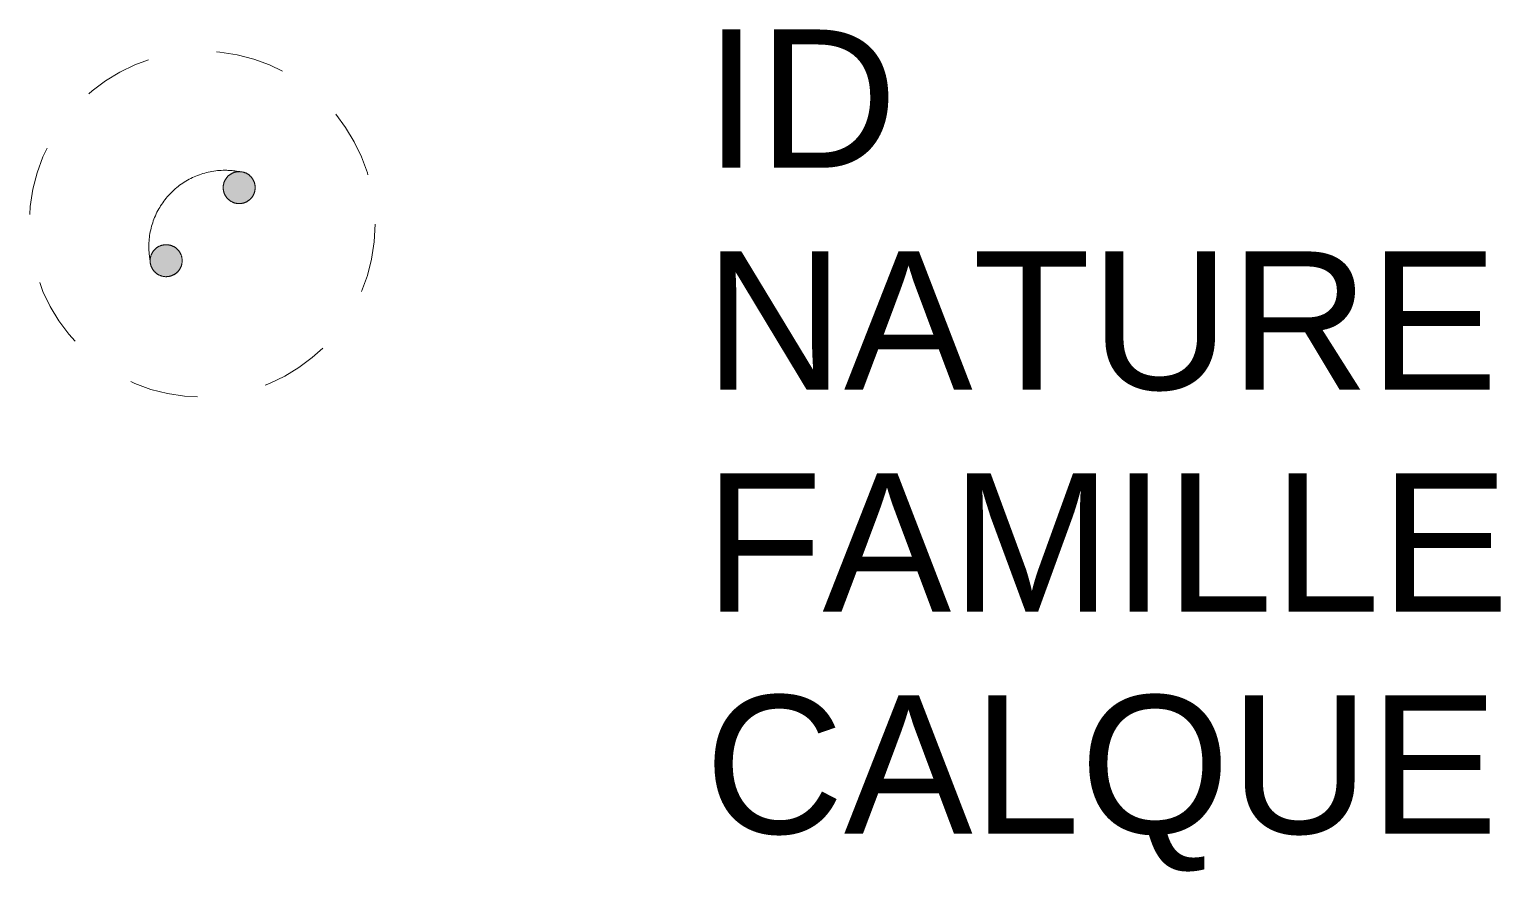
# Model space of a CAD drawing. Header units: metres. Extents: x 3226.8 to 3228.93, y 1846.62 to 1847.84.
import ezdxf

# ---------------------------------------------------------------- set-up
doc = ezdxf.new("R2010")
doc.units = ezdxf.units.M
doc.linetypes.add('Socle_Continu', pattern=[2.5, 2.5, 0])
doc.linetypes.add('Socle_Discontinu', pattern=[0.075, 0.05, -0.025])
doc.layers.add('TELEC_SCT', color=3, linetype='Socle_Continu', lineweight=13)
doc.styles.get("Standard").update_dxf_attribs({"font": 'arial.ttf'})

msp = doc.modelspace()

# ---------------------------------------------------------------- hatches: boundary and pattern name
at = {"layer": 'TELEC_SCT', "linetype": 'Socle_Discontinu'}
h = msp.add_hatch(color=256, dxfattribs=at)
edge = h.paths.add_edge_path()
edge.add_ellipse((3227.1026, 1847.6124), major_axis=(-0.0164, 0.0164), ratio=1, start_angle=179.1533, end_angle=359.1533, ccw=False)
edge.add_ellipse((3227.1026, 1847.6124), major_axis=(-0.0164, 0.0164), ratio=1, start_angle=-0.8467, end_angle=179.1533, ccw=False)
h = msp.add_hatch(color=256, dxfattribs=at)
edge = h.paths.add_edge_path()
edge.add_ellipse((3226.9969, 1847.5067), major_axis=(-0.0164, 0.0164), ratio=1, start_angle=179.0978, end_angle=359.0978, ccw=False)
edge.add_ellipse((3226.9969, 1847.5067), major_axis=(0.0164, 0.0164), ratio=1, start_angle=89.0978, end_angle=269.0978, ccw=False)

# ---------------------------------------------------------------- linework, layer by layer
for points in [[(3227.1026, 1847.6355, 0.04668), (3227.0821, 1847.6375, 0.098491), (3227.0399, 1847.6291, 0.098491), (3227.0041, 1847.6051, 0.098491), (3226.9802, 1847.5693, 0.098491), (3226.9718, 1847.5271, 0.04668), (3226.9737, 1847.5067, 0.098491)], [(3227.0865, 1847.629, 0.003694), (3227.0863, 1847.6288, 0.098491), (3227.0812, 1847.6213, 0.098491), (3227.0795, 1847.6124, 0.098491), (3227.0812, 1847.6036, 0.098491), (3227.0863, 1847.5961, 0.098491), (3227.0938, 1847.591, 0.098491), (3227.1026, 1847.5893, 0.098491), (3227.1115, 1847.591, 0.094763), (3227.1187, 1847.5958, 0.098491)], [(3227.1187, 1847.5958, 0.003694), (3227.119, 1847.5961, 0.098491), (3227.124, 1847.6036, 0.098491), (3227.1257, 1847.6124, 0.098491), (3227.124, 1847.6213, 0.098491), (3227.119, 1847.6288, 0.098491), (3227.1115, 1847.6338, 0.098491), (3227.1026, 1847.6355, 0.098491), (3227.0938, 1847.6338, 0.094763), (3227.0865, 1847.629, 0.098491)], [(3226.9808, 1847.5233, 0.003937), (3226.9805, 1847.523, 0.098491), (3226.9755, 1847.5155, 0.098491), (3226.9737, 1847.5067, 0.098491), (3226.9755, 1847.4978, 0.098491), (3226.9805, 1847.4903, 0.098491), (3226.988, 1847.4853, 0.098491), (3226.9969, 1847.4835, 0.098491), (3227.0057, 1847.4853, 0.094518), (3227.013, 1847.49, 0.098491)]]:
    msp.add_lwpolyline(points, format="xyb", dxfattribs=at)
msp.add_lwpolyline([(3226.9805, 1847.523, 0.098491), (3226.9755, 1847.5155, 0.098491), (3226.9737, 1847.5067, 0.098491), (3226.9755, 1847.4978, 0.098491), (3226.9805, 1847.4903, 0.098491), (3226.988, 1847.4853, 0.098491), (3226.9969, 1847.4835, 0.098491), (3227.0057, 1847.4853, 0.098491), (3227.0133, 1847.4903, 0.098491), (3227.0183, 1847.4978, 0.098491), (3227.02, 1847.5067, 0.098491), (3227.0183, 1847.5155, 0.098491), (3227.0133, 1847.523, 0.098491), (3227.0057, 1847.528, 0.098491), (3226.9969, 1847.5298, 0.098491), (3226.988, 1847.528, 0.098491)], format="xyb", close=True, dxfattribs=at)
msp.add_circle((3227.0492, 1847.5595), 0.2503, dxfattribs=at)

# ---------------------------------------------------------------- texts
at = {"layer": 'TELEC_SCT', "linetype": 'Socle_Discontinu', "flags": 9}
for tag, p, s in [('ID', (3227.7765, 1847.6413), 'IP_0682'), ('NATURE', (3227.7765, 1847.3201), 'Citerneau circulaire'), ('FAMILLE', (3227.7765, 1846.9988), 'Télécommunication'), ('CALQUE', (3227.7765, 1846.6775), 'TELEC_SCT')]:
    msp.add_attdef(tag, p, s, height=0.2, dxfattribs=at)

doc.saveas('drawing.dxf')
